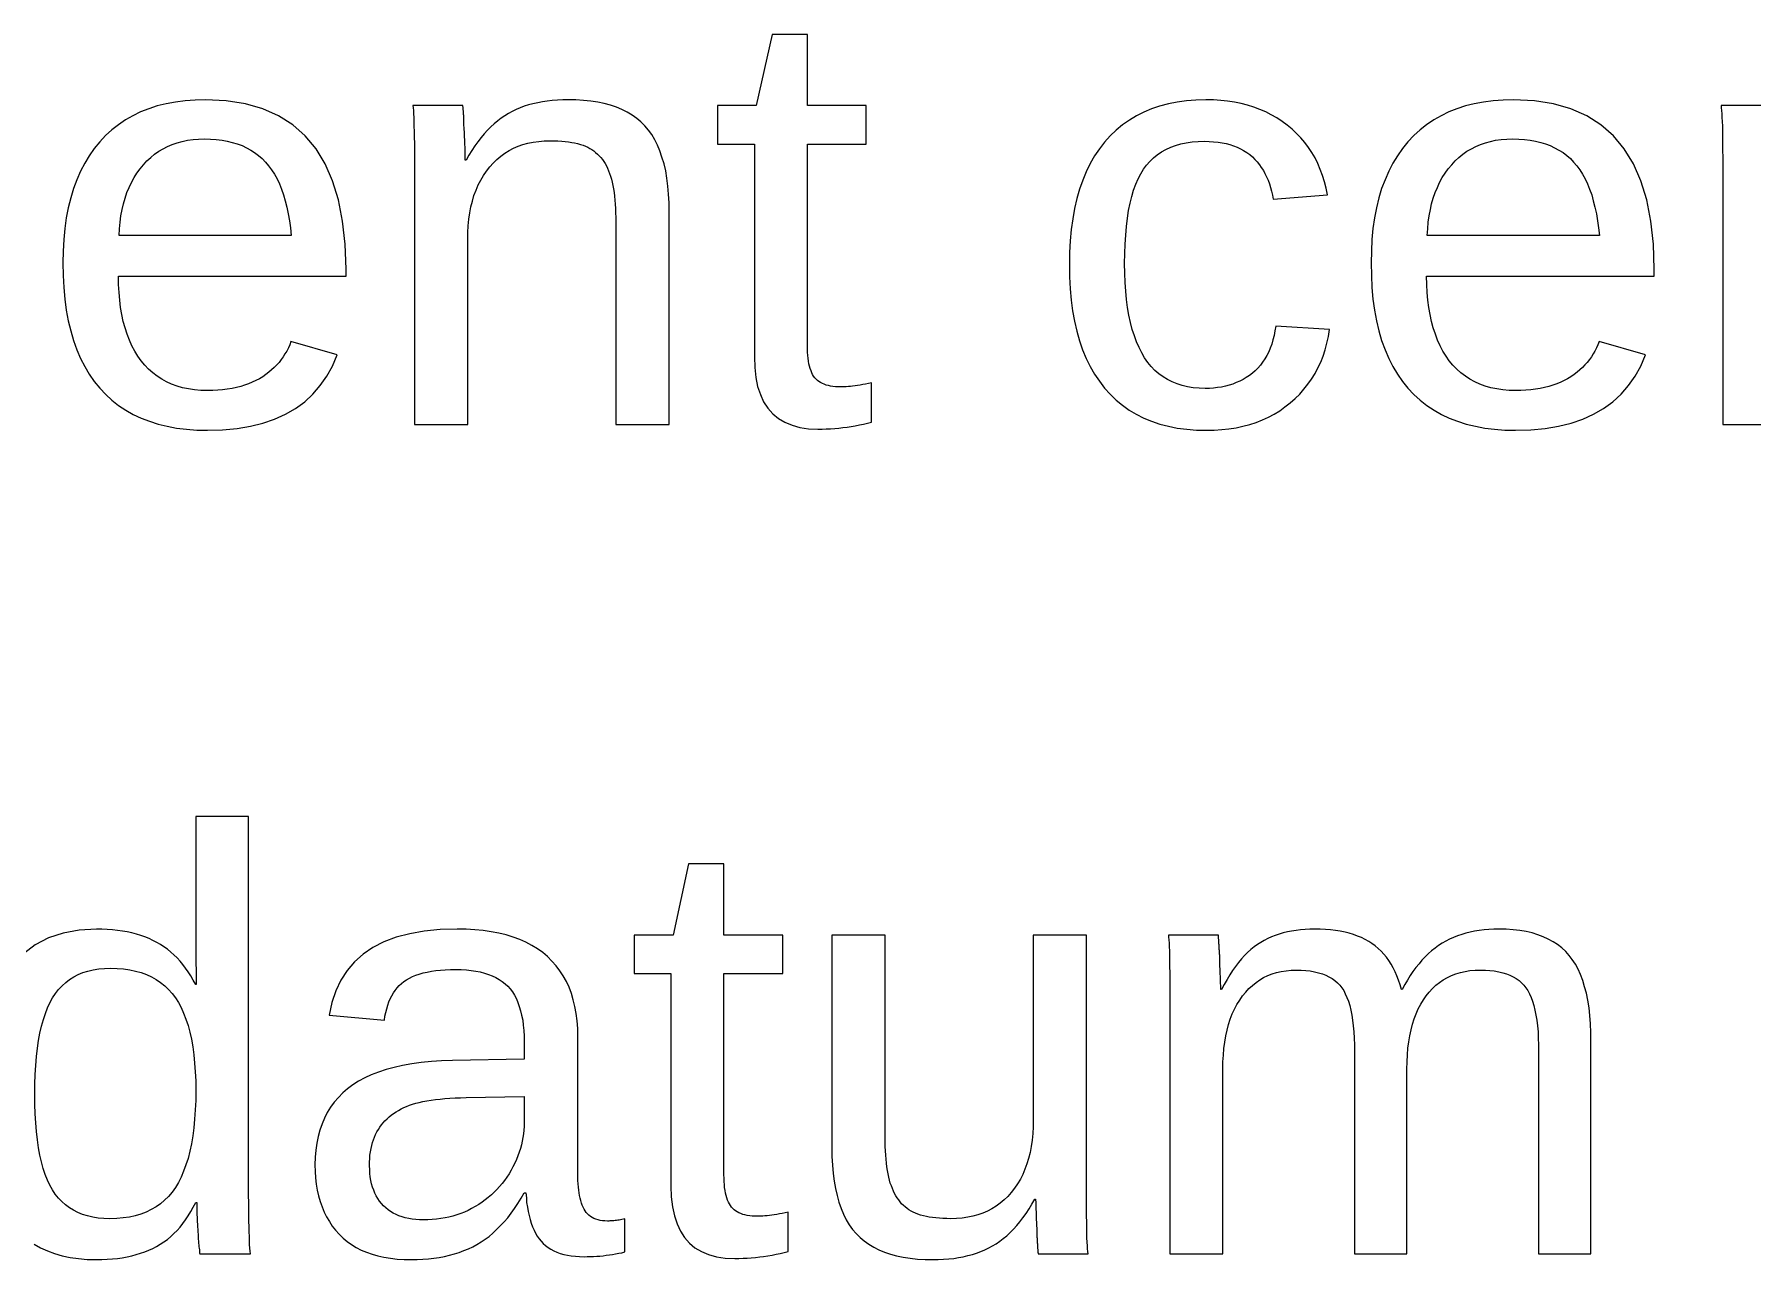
# Model space of a CAD drawing. Extents: x -27 to 133, y -77 to 15.
# Drawn here: x 99.43 to 105.96, y -14.24 to -9.59 of the extents above; entities that cross this region are included whole.
import ezdxf

# ---------------------------------------------------------------- set-up
doc = ezdxf.new("R2010")
doc.units = 0
doc.layers.get('0').update_dxf_attribs({"linetype": 'CONTINUOUS'})

msp = doc.modelspace()

# ---------------------------------------------------------------- linework, layer by layer
for points in [[(102.425, -11.0867), (102.441, -11.0862), (102.457, -11.0854), (102.473, -11.0843), (102.489, -11.0829), (102.504, -11.0811), (102.52, -11.079), (102.536, -11.0767), (102.551, -11.074), (102.567, -11.0709), (102.582, -11.0676), (102.598, -11.0639), (102.613, -11.06), (102.613, -10.9112), (102.601, -10.9135), (102.59, -10.9156), (102.58, -10.9176), (102.57, -10.9193), (102.56, -10.9209), (102.55, -10.9223), (102.541, -10.9235), (102.533, -10.9245), (102.525, -10.9253), (102.517, -10.926), (102.51, -10.9265), (102.503, -10.9267), (102.497, -10.9268), (102.486, -10.9266), (102.476, -10.926), (102.466, -10.925), (102.457, -10.9235), (102.449, -10.9216), (102.44, -10.9193), (102.433, -10.9166), (102.426, -10.9135), (102.419, -10.9099), (102.413, -10.906), (102.407, -10.9016), (102.402, -10.8968), (102.398, -10.8916), (102.393, -10.8859), (102.389, -10.8795), (102.386, -10.8725), (102.383, -10.865), (102.38, -10.8568), (102.377, -10.848), (102.375, -10.8385), (102.373, -10.8285), (102.372, -10.8178), (102.371, -10.8066), (102.37, -10.7947), (102.369, -10.7822), (102.369, -10.7691), (102.369, -10.0048), (102.593, -10.0048), (102.593, -9.85827), (102.369, -9.85827), (102.369, -9.58749), (102.235, -9.58749), (102.175, -9.85827), (102.028, -9.85827), (102.028, -10.0048), (102.168, -10.0048), (102.168, -10.8127), (102.169, -10.8533), (102.173, -10.8906), (102.18, -10.9246), (102.191, -10.9554), (102.203, -10.983), (102.219, -11.0073), (102.238, -11.0284), (102.259, -11.0463), (102.283, -11.0609), (102.311, -11.0722), (102.341, -11.0803), (102.374, -11.0852), (102.409, -11.0868)], [(100.148, -11.0896), (100.203, -11.0845), (100.254, -11.076), (100.301, -11.0642), (100.346, -11.0489), (100.387, -11.0303), (100.425, -11.0083), (100.46, -10.9828), (100.491, -10.954), (100.519, -10.9218), (100.544, -10.8862), (100.566, -10.8472), (100.584, -10.8049), (100.407, -10.7545), (100.403, -10.7667), (100.398, -10.7786), (100.392, -10.7902), (100.385, -10.8014), (100.378, -10.8123), (100.371, -10.8229), (100.363, -10.8332), (100.354, -10.8431), (100.344, -10.8527), (100.334, -10.8619), (100.324, -10.8708), (100.312, -10.8794), (100.301, -10.8877), (100.288, -10.8955), (100.275, -10.9026), (100.261, -10.9091), (100.247, -10.9151), (100.232, -10.9203), (100.217, -10.925), (100.201, -10.9291), (100.184, -10.9325), (100.166, -10.9353), (100.148, -10.9375), (100.13, -10.939), (100.111, -10.9399), (100.091, -10.9403), (100.066, -10.9396), (100.042, -10.9376), (100.019, -10.9342), (99.9964, -10.9296), (99.9751, -10.9235), (99.9548, -10.9162), (99.9355, -10.9075), (99.917, -10.8975), (99.8996, -10.8861), (99.883, -10.8734), (99.8674, -10.8593), (99.8527, -10.844), (99.839, -10.8273), (99.8263, -10.8093), (99.8145, -10.7902), (99.8038, -10.77), (99.7942, -10.7487), (99.7855, -10.7262), (99.7778, -10.7027), (99.7712, -10.678), (99.7656, -10.6521), (99.761, -10.6252), (99.7575, -10.5971), (99.7549, -10.5679), (99.7534, -10.5376), (99.7529, -10.5061), (100.617, -10.5061), (100.617, -10.4793), (100.614, -10.3841), (100.604, -10.2965), (100.588, -10.2166), (100.566, -10.1443), (100.538, -10.0795), (100.503, -10.0224), (100.462, -9.97295), (100.415, -9.93107), (100.361, -9.89681), (100.301, -9.87016), (100.235, -9.85113), (100.162, -9.83971), (100.083, -9.8359), (100.044, -9.83685), (100.006, -9.83969), (99.969, -9.84442), (99.9339, -9.85105), (99.9002, -9.85957), (99.8679, -9.86998), (99.8371, -9.88229), (99.8076, -9.89649), (99.7796, -9.91259), (99.753, -9.93057), (99.7279, -9.95046), (99.7041, -9.97223), (99.6818, -9.9959), (99.661, -10.0213), (99.6419, -10.0484), (99.6245, -10.0772), (99.6087, -10.1076), (99.5946, -10.1397), (99.5821, -10.1734), (99.5713, -10.2088), (99.5622, -10.2458), (99.5547, -10.2845), (99.5489, -10.3248), (99.5447, -10.3668), (99.5422, -10.4105), (99.5414, -10.4558), (99.5422, -10.5034), (99.5447, -10.5492), (99.5489, -10.5931), (99.5547, -10.6352), (99.5622, -10.6755), (99.5713, -10.7139), (99.5821, -10.7505), (99.5946, -10.7852), (99.6087, -10.8181), (99.6245, -10.8492), (99.6419, -10.8784), (99.661, -10.9058), (99.6818, -10.9313), (99.7042, -10.955), (99.7281, -10.9767), (99.7535, -10.9966), (99.7804, -11.0146), (99.8088, -11.0307), (99.8387, -11.0449), (99.8702, -11.0572), (99.9032, -11.0676), (99.9377, -11.0762), (99.9737, -11.0828), (100.011, -11.0875), (100.05, -11.0904), (100.091, -11.0913)], [(101.079, -10.3674), (101.079, -10.3406), (101.081, -10.3148), (101.083, -10.2899), (101.087, -10.2659), (101.091, -10.2428), (101.097, -10.2206), (101.103, -10.1994), (101.111, -10.179), (101.119, -10.1596), (101.129, -10.1411), (101.139, -10.1235), (101.15, -10.1068), (101.163, -10.091), (101.176, -10.0763), (101.19, -10.0627), (101.205, -10.0504), (101.22, -10.0392), (101.236, -10.0291), (101.253, -10.0203), (101.271, -10.0126), (101.289, -10.0062), (101.308, -10.0009), (101.328, -9.99673), (101.349, -9.99379), (101.37, -9.99202), (101.392, -9.99143), (101.407, -9.9916), (101.422, -9.99212), (101.436, -9.99298), (101.449, -9.99418), (101.462, -9.99573), (101.474, -9.99763), (101.485, -9.99986), (101.496, -10.0024), (101.507, -10.0054), (101.517, -10.0086), (101.526, -10.0123), (101.535, -10.0162), (101.543, -10.0205), (101.551, -10.0252), (101.558, -10.0303), (101.565, -10.0359), (101.572, -10.0419), (101.579, -10.0484), (101.585, -10.0552), (101.591, -10.0626), (101.596, -10.0703), (101.601, -10.0785), (101.606, -10.0871), (101.61, -10.0962), (101.614, -10.1057), (101.618, -10.1156), (101.622, -10.1261), (101.625, -10.1372), (101.628, -10.149), (101.63, -10.1613), (101.633, -10.1744), (101.635, -10.188), (101.637, -10.2023), (101.638, -10.2172), (101.639, -10.2328), (101.64, -10.249), (101.641, -10.2658), (101.642, -10.2833), (101.642, -10.3014), (101.642, -11.0689), (101.844, -11.0689), (101.844, -10.2622), (101.844, -10.2278), (101.842, -10.195), (101.839, -10.1637), (101.835, -10.134), (101.831, -10.1057), (101.825, -10.079), (101.817, -10.0538), (101.809, -10.0302), (101.8, -10.0081), (101.79, -9.9875), (101.778, -9.96844), (101.766, -9.95091), (101.752, -9.93492), (101.737, -9.92027), (101.721, -9.90679), (101.704, -9.89449), (101.685, -9.88336), (101.665, -9.8734), (101.644, -9.86461), (101.621, -9.85699), (101.598, -9.85055), (101.573, -9.84527), (101.547, -9.84117), (101.519, -9.83824), (101.49, -9.83649), (101.46, -9.8359), (101.44, -9.83621), (101.42, -9.83713), (101.4, -9.83867), (101.381, -9.84082), (101.363, -9.8436), (101.345, -9.84698), (101.327, -9.85098), (101.31, -9.8556), (101.294, -9.86083), (101.278, -9.86668), (101.263, -9.87315), (101.248, -9.88023), (101.234, -9.88792), (101.22, -9.89636), (101.206, -9.90567), (101.193, -9.91584), (101.18, -9.92688), (101.167, -9.93879), (101.154, -9.95156), (101.142, -9.9652), (101.13, -9.97971), (101.118, -9.99509), (101.106, -10.0113), (101.095, -10.0284), (101.084, -10.0464), (101.073, -10.0653), (101.07, -10.0653), (101.07, -10.052), (101.069, -10.0394), (101.069, -10.0275), (101.069, -10.0162), (101.068, -10.0056), (101.068, -9.99571), (101.068, -9.98646), (101.067, -9.97788), (101.067, -9.96997), (101.067, -9.96272), (101.067, -9.95614), (101.066, -9.95024), (101.066, -9.945), (101.066, -9.94013), (101.065, -9.93536), (101.065, -9.93066), (101.065, -9.92606), (101.065, -9.92154), (101.065, -9.91711), (101.064, -9.91276), (101.064, -9.9085), (101.064, -9.90432), (101.064, -9.90023), (101.064, -9.89623), (101.063, -9.89232), (101.063, -9.88848), (101.063, -9.88481), (101.063, -9.88136), (101.063, -9.87814), (101.062, -9.87514), (101.062, -9.87236), (101.062, -9.86981), (101.062, -9.86749), (101.062, -9.86539), (101.062, -9.86352), (101.061, -9.86187), (101.061, -9.86044), (101.061, -9.85925), (101.061, -9.85827), (100.871, -9.85827), (100.872, -9.86648), (100.873, -9.87663), (100.873, -9.88872), (100.874, -9.90276), (100.875, -9.91875), (100.875, -9.93669), (100.876, -9.95657), (100.876, -9.9784), (100.877, -10.0022), (100.877, -10.0279), (100.877, -10.0556), (100.877, -10.0852), (100.877, -10.1167), (100.877, -11.0689), (101.079, -11.0689)], [(103.914, -11.0907), (103.943, -11.0888), (103.97, -11.0858), (103.997, -11.0815), (104.023, -11.0759), (104.049, -11.0691), (104.073, -11.0611), (104.097, -11.0519), (104.12, -11.0414), (104.142, -11.0297), (104.163, -11.0168), (104.183, -11.0026), (104.203, -10.9873), (104.222, -10.9708), (104.239, -10.9536), (104.255, -10.9355), (104.27, -10.9165), (104.284, -10.8968), (104.297, -10.8762), (104.308, -10.8547), (104.319, -10.8325), (104.328, -10.8094), (104.336, -10.7854), (104.342, -10.7607), (104.348, -10.7351), (104.352, -10.7086), (104.148, -10.6952), (104.145, -10.7134), (104.142, -10.7309), (104.137, -10.7477), (104.133, -10.7636), (104.127, -10.7789), (104.121, -10.7934), (104.114, -10.8072), (104.107, -10.8202), (104.098, -10.8325), (104.09, -10.844), (104.08, -10.8549), (104.07, -10.8649), (104.059, -10.8742), (104.048, -10.8829), (104.036, -10.8908), (104.024, -10.898), (104.011, -10.9045), (103.998, -10.9104), (103.985, -10.9156), (103.971, -10.92), (103.957, -10.9238), (103.942, -10.9269), (103.927, -10.9293), (103.912, -10.931), (103.896, -10.9321), (103.88, -10.9324), (103.857, -10.9317), (103.834, -10.9297), (103.813, -10.9262), (103.793, -10.9214), (103.773, -10.9152), (103.755, -10.9076), (103.737, -10.8987), (103.72, -10.8884), (103.704, -10.8767), (103.689, -10.8636), (103.675, -10.8491), (103.662, -10.8333), (103.65, -10.8161), (103.639, -10.7974), (103.629, -10.7773), (103.619, -10.7557), (103.611, -10.7326), (103.603, -10.708), (103.596, -10.6819), (103.59, -10.6544), (103.585, -10.6254), (103.581, -10.5949), (103.578, -10.5629), (103.576, -10.5294), (103.575, -10.4944), (103.574, -10.458), (103.575, -10.4201), (103.576, -10.384), (103.578, -10.3496), (103.581, -10.3169), (103.585, -10.2859), (103.589, -10.2566), (103.595, -10.2291), (103.601, -10.2032), (103.608, -10.1791), (103.617, -10.1568), (103.625, -10.1361), (103.635, -10.1172), (103.646, -10.1), (103.657, -10.0842), (103.67, -10.0698), (103.684, -10.0566), (103.698, -10.0446), (103.714, -10.0339), (103.731, -10.0245), (103.749, -10.0163), (103.767, -10.0094), (103.787, -10.0037), (103.808, -9.99932), (103.83, -9.99617), (103.853, -9.99429), (103.877, -9.99366), (103.895, -9.99401), (103.912, -9.99506), (103.929, -9.99681), (103.945, -9.99927), (103.96, -10.0024), (103.974, -10.0063), (103.988, -10.0108), (104.002, -10.0161), (104.014, -10.0221), (104.026, -10.0287), (104.038, -10.0361), (104.049, -10.0442), (104.059, -10.053), (104.068, -10.0623), (104.077, -10.0722), (104.086, -10.0825), (104.093, -10.0934), (104.101, -10.1047), (104.107, -10.1165), (104.113, -10.1288), (104.119, -10.1416), (104.124, -10.1549), (104.128, -10.1687), (104.132, -10.183), (104.135, -10.1977), (104.138, -10.213), (104.345, -10.1973), (104.34, -10.1717), (104.333, -10.147), (104.326, -10.1232), (104.317, -10.1002), (104.308, -10.0781), (104.297, -10.0568), (104.285, -10.0364), (104.272, -10.0169), (104.258, -9.99822), (104.243, -9.98041), (104.227, -9.96345), (104.21, -9.94736), (104.191, -9.93213), (104.172, -9.91789), (104.152, -9.9048), (104.131, -9.89284), (104.11, -9.88202), (104.088, -9.87234), (104.065, -9.8638), (104.041, -9.8564), (104.017, -9.85013), (103.991, -9.84501), (103.965, -9.84102), (103.939, -9.83818), (103.911, -9.83647), (103.883, -9.8359), (103.845, -9.83685), (103.809, -9.8397), (103.774, -9.84445), (103.74, -9.8511), (103.707, -9.85965), (103.676, -9.8701), (103.647, -9.88245), (103.619, -9.8967), (103.592, -9.91286), (103.566, -9.93091), (103.542, -9.95086), (103.519, -9.97271), (103.498, -9.99646), (103.478, -10.022), (103.46, -10.0493), (103.443, -10.0783), (103.428, -10.109), (103.415, -10.1414), (103.403, -10.1755), (103.392, -10.2114), (103.384, -10.2489), (103.377, -10.2882), (103.371, -10.3292), (103.367, -10.3719), (103.365, -10.4163), (103.364, -10.4625), (103.365, -10.509), (103.367, -10.5537), (103.371, -10.5967), (103.376, -10.6379), (103.384, -10.6774), (103.392, -10.7152), (103.403, -10.7512), (103.414, -10.7855), (103.428, -10.818), (103.443, -10.8488), (103.46, -10.8779), (103.478, -10.9052), (103.498, -10.9307), (103.519, -10.9545), (103.542, -10.9763), (103.566, -10.9963), (103.591, -11.0143), (103.618, -11.0305), (103.647, -11.0447), (103.676, -11.0571), (103.708, -11.0676), (103.74, -11.0761), (103.774, -11.0828), (103.81, -11.0875), (103.847, -11.0904), (103.885, -11.0913)], [(105.117, -11.0896), (105.171, -11.0845), (105.222, -11.076), (105.27, -11.0642), (105.314, -11.0489), (105.355, -11.0303), (105.393, -11.0083), (105.428, -10.9828), (105.46, -10.954), (105.488, -10.9218), (105.513, -10.8862), (105.534, -10.8472), (105.552, -10.8049), (105.376, -10.7545), (105.371, -10.7667), (105.366, -10.7786), (105.36, -10.7902), (105.354, -10.8014), (105.347, -10.8123), (105.339, -10.8229), (105.331, -10.8332), (105.322, -10.8431), (105.313, -10.8527), (105.303, -10.8619), (105.292, -10.8708), (105.281, -10.8794), (105.269, -10.8877), (105.256, -10.8955), (105.243, -10.9026), (105.23, -10.9091), (105.215, -10.9151), (105.2, -10.9203), (105.185, -10.925), (105.169, -10.9291), (105.152, -10.9325), (105.135, -10.9353), (105.117, -10.9375), (105.098, -10.939), (105.079, -10.9399), (105.059, -10.9403), (105.034, -10.9396), (105.01, -10.9376), (104.987, -10.9342), (104.965, -10.9296), (104.943, -10.9235), (104.923, -10.9162), (104.904, -10.9075), (104.885, -10.8975), (104.868, -10.8861), (104.851, -10.8734), (104.836, -10.8593), (104.821, -10.844), (104.807, -10.8273), (104.795, -10.8093), (104.783, -10.7902), (104.772, -10.77), (104.762, -10.7487), (104.754, -10.7262), (104.746, -10.7027), (104.739, -10.678), (104.734, -10.6521), (104.729, -10.6252), (104.726, -10.5971), (104.723, -10.5679), (104.722, -10.5376), (104.721, -10.5061), (105.585, -10.5061), (105.585, -10.4793), (105.582, -10.3841), (105.572, -10.2965), (105.557, -10.2166), (105.534, -10.1443), (105.506, -10.0795), (105.471, -10.0224), (105.43, -9.97295), (105.383, -9.93107), (105.329, -9.89681), (105.269, -9.87016), (105.203, -9.85113), (105.13, -9.83971), (105.051, -9.8359), (105.012, -9.83685), (104.974, -9.83969), (104.937, -9.84442), (104.902, -9.85105), (104.868, -9.85957), (104.836, -9.86998), (104.805, -9.88229), (104.776, -9.89649), (104.748, -9.91259), (104.721, -9.93057), (104.696, -9.95046), (104.672, -9.97223), (104.65, -9.9959), (104.629, -10.0213), (104.61, -10.0484), (104.593, -10.0772), (104.577, -10.1076), (104.563, -10.1397), (104.55, -10.1734), (104.54, -10.2088), (104.53, -10.2458), (104.523, -10.2845), (104.517, -10.3248), (104.513, -10.3668), (104.511, -10.4105), (104.51, -10.4558), (104.511, -10.5034), (104.513, -10.5492), (104.517, -10.5931), (104.523, -10.6352), (104.53, -10.6755), (104.54, -10.7139), (104.55, -10.7505), (104.563, -10.7852), (104.577, -10.8181), (104.593, -10.8492), (104.61, -10.8784), (104.629, -10.9058), (104.65, -10.9313), (104.672, -10.955), (104.696, -10.9767), (104.722, -10.9966), (104.749, -11.0146), (104.777, -11.0307), (104.807, -11.0449), (104.838, -11.0572), (104.871, -11.0676), (104.906, -11.0762), (104.942, -11.0828), (104.979, -11.0875), (105.018, -11.0904), (105.059, -11.0913)], [(99.7566, -10.3258), (99.759, -10.3008), (99.7624, -10.2766), (99.7667, -10.2533), (99.7719, -10.2309), (99.7781, -10.2093), (99.7852, -10.1886), (99.7932, -10.1688), (99.8022, -10.1498), (99.8121, -10.1317), (99.8229, -10.1145), (99.8347, -10.0981), (99.8474, -10.0826), (99.8609, -10.0681), (99.8752, -10.0548), (99.8902, -10.0426), (99.9059, -10.0316), (99.9223, -10.0218), (99.9394, -10.0131), (99.9573, -10.0056), (99.9759, -9.9992), (99.9952, -9.99398), (100.015, -9.98993), (100.036, -9.98703), (100.057, -9.98529), (100.08, -9.98471), (100.102, -9.98523), (100.124, -9.98679), (100.146, -9.98939), (100.166, -9.99303), (100.185, -9.99771), (100.204, -10.0034), (100.222, -10.0102), (100.239, -10.018), (100.255, -10.0268), (100.27, -10.0367), (100.285, -10.0476), (100.298, -10.0595), (100.311, -10.0725), (100.323, -10.0867), (100.334, -10.102), (100.345, -10.1186), (100.355, -10.1364), (100.364, -10.1554), (100.372, -10.1757), (100.379, -10.1971), (100.386, -10.2198), (100.392, -10.2438), (100.397, -10.2689), (100.402, -10.2953), (100.406, -10.3229), (100.409, -10.3517), (99.7551, -10.3517)], [(104.725, -10.3258), (104.727, -10.3008), (104.731, -10.2766), (104.735, -10.2533), (104.74, -10.2309), (104.746, -10.2093), (104.753, -10.1886), (104.762, -10.1688), (104.77, -10.1498), (104.78, -10.1317), (104.791, -10.1145), (104.803, -10.0981), (104.816, -10.0826), (104.829, -10.0681), (104.843, -10.0548), (104.858, -10.0426), (104.874, -10.0316), (104.891, -10.0218), (104.908, -10.0131), (104.926, -10.0056), (104.944, -9.9992), (104.963, -9.99398), (104.983, -9.98993), (105.004, -9.98703), (105.026, -9.98529), (105.048, -9.98471), (105.071, -9.98523), (105.093, -9.98679), (105.114, -9.98939), (105.134, -9.99303), (105.154, -9.99771), (105.172, -10.0034), (105.19, -10.0102), (105.207, -10.018), (105.223, -10.0268), (105.239, -10.0367), (105.253, -10.0476), (105.267, -10.0595), (105.279, -10.0725), (105.291, -10.0867), (105.303, -10.102), (105.313, -10.1186), (105.323, -10.1364), (105.332, -10.1554), (105.34, -10.1757), (105.348, -10.1971), (105.354, -10.2198), (105.36, -10.2438), (105.366, -10.2689), (105.37, -10.2953), (105.374, -10.3229), (105.377, -10.3517), (104.723, -10.3517)], [(102.109, -14.2367), (102.125, -14.2362), (102.14, -14.2354), (102.156, -14.2343), (102.172, -14.2329), (102.188, -14.2311), (102.203, -14.229), (102.219, -14.2267), (102.235, -14.224), (102.25, -14.2209), (102.266, -14.2176), (102.281, -14.2139), (102.296, -14.21), (102.296, -14.0612), (102.285, -14.0635), (102.274, -14.0656), (102.263, -14.0676), (102.253, -14.0693), (102.243, -14.0709), (102.234, -14.0723), (102.225, -14.0735), (102.216, -14.0745), (102.208, -14.0753), (102.2, -14.076), (102.193, -14.0765), (102.186, -14.0767), (102.18, -14.0768), (102.169, -14.0766), (102.159, -14.076), (102.15, -14.075), (102.14, -14.0735), (102.132, -14.0716), (102.124, -14.0693), (102.116, -14.0666), (102.109, -14.0635), (102.102, -14.0599), (102.096, -14.056), (102.091, -14.0516), (102.086, -14.0468), (102.081, -14.0416), (102.077, -14.0359), (102.073, -14.0295), (102.069, -14.0225), (102.066, -14.015), (102.063, -14.0068), (102.061, -13.998), (102.058, -13.9885), (102.057, -13.9785), (102.055, -13.9678), (102.054, -13.9566), (102.053, -13.9447), (102.053, -13.9322), (102.052, -13.9191), (102.052, -13.1548), (102.276, -13.1548), (102.276, -13.0083), (102.052, -13.0083), (102.052, -12.7375), (101.918, -12.7375), (101.859, -13.0083), (101.711, -13.0083), (101.711, -13.1548), (101.851, -13.1548), (101.851, -13.9627), (101.852, -14.0033), (101.857, -14.0406), (101.864, -14.0746), (101.874, -14.1054), (101.887, -14.133), (101.902, -14.1573), (101.921, -14.1784), (101.942, -14.1963), (101.967, -14.2109), (101.994, -14.2222), (102.024, -14.2303), (102.057, -14.2352), (102.093, -14.2368)], [(100.887, -14.241), (100.909, -14.2399), (100.93, -14.2382), (100.951, -14.2358), (100.971, -14.2328), (100.991, -14.229), (101.01, -14.2246), (101.029, -14.2195), (101.047, -14.2137), (101.064, -14.2072), (101.082, -14.2), (101.098, -14.1922), (101.114, -14.1837), (101.13, -14.1743), (101.145, -14.164), (101.16, -14.1528), (101.175, -14.1405), (101.189, -14.1274), (101.203, -14.1132), (101.217, -14.0981), (101.231, -14.082), (101.244, -14.065), (101.257, -14.047), (101.269, -14.0281), (101.282, -14.0082), (101.294, -13.9873), (101.3, -13.9873), (101.302, -14.0062), (101.303, -14.0243), (101.306, -14.0416), (101.309, -14.0581), (101.312, -14.0739), (101.316, -14.0888), (101.32, -14.103), (101.325, -14.1163), (101.331, -14.1289), (101.337, -14.1407), (101.343, -14.1517), (101.35, -14.1619), (101.358, -14.1714), (101.366, -14.1801), (101.375, -14.1881), (101.385, -14.1954), (101.395, -14.202), (101.406, -14.2079), (101.418, -14.2131), (101.43, -14.2176), (101.444, -14.2214), (101.458, -14.2246), (101.472, -14.227), (101.488, -14.2287), (101.504, -14.2298), (101.521, -14.2301), (101.533, -14.23), (101.545, -14.2297), (101.557, -14.2292), (101.569, -14.2284), (101.581, -14.2275), (101.593, -14.2263), (101.605, -14.2249), (101.617, -14.2233), (101.629, -14.2215), (101.641, -14.2195), (101.653, -14.2173), (101.665, -14.2149), (101.676, -14.2122), (101.676, -14.0869), (101.671, -14.0881), (101.665, -14.0891), (101.66, -14.0901), (101.654, -14.091), (101.649, -14.0918), (101.644, -14.0925), (101.639, -14.0931), (101.634, -14.0936), (101.629, -14.094), (101.624, -14.0943), (101.619, -14.0945), (101.615, -14.0947), (101.61, -14.0947), (101.6, -14.0945), (101.591, -14.0937), (101.582, -14.0923), (101.574, -14.0904), (101.566, -14.088), (101.558, -14.0851), (101.552, -14.0816), (101.545, -14.0776), (101.539, -14.073), (101.534, -14.0679), (101.529, -14.0623), (101.525, -14.0561), (101.521, -14.0494), (101.517, -14.0422), (101.514, -14.0344), (101.511, -14.0262), (101.509, -14.0173), (101.506, -14.008), (101.504, -13.9982), (101.502, -13.9878), (101.501, -13.9769), (101.5, -13.9655), (101.499, -13.9535), (101.498, -13.9411), (101.497, -13.9281), (101.497, -13.9146), (101.497, -13.3932), (101.497, -13.3633), (101.495, -13.3344), (101.491, -13.3067), (101.486, -13.2801), (101.48, -13.2547), (101.473, -13.2303), (101.464, -13.207), (101.454, -13.1848), (101.442, -13.1637), (101.429, -13.1438), (101.415, -13.1249), (101.399, -13.1072), (101.382, -13.0905), (101.364, -13.075), (101.344, -13.0608), (101.323, -13.0478), (101.3, -13.036), (101.277, -13.0255), (101.252, -13.0162), (101.225, -13.0082), (101.197, -13.0014), (101.168, -12.9958), (101.138, -12.9915), (101.106, -12.9884), (101.073, -12.9865), (101.039, -12.9859), (100.974, -12.9878), (100.914, -12.9936), (100.859, -13.0033), (100.808, -13.0168), (100.761, -13.0342), (100.719, -13.0555), (100.682, -13.0806), (100.649, -13.1096), (100.621, -13.1425), (100.597, -13.1792), (100.578, -13.2198), (100.563, -13.2643), (100.553, -13.3126), (100.763, -13.3316), (100.765, -13.3165), (100.768, -13.302), (100.772, -13.2881), (100.776, -13.2749), (100.78, -13.2623), (100.785, -13.2504), (100.791, -13.2391), (100.797, -13.2285), (100.804, -13.2185), (100.811, -13.2092), (100.819, -13.2005), (100.828, -13.1925), (100.837, -13.1851), (100.847, -13.1783), (100.858, -13.172), (100.869, -13.1663), (100.882, -13.1612), (100.895, -13.1566), (100.91, -13.1525), (100.925, -13.149), (100.941, -13.146), (100.958, -13.1435), (100.976, -13.1416), (100.994, -13.1403), (101.014, -13.1395), (101.034, -13.1392), (101.054, -13.1396), (101.074, -13.1407), (101.092, -13.1426), (101.11, -13.1452), (101.127, -13.1486), (101.143, -13.1528), (101.158, -13.1577), (101.172, -13.1633), (101.186, -13.1698), (101.198, -13.1769), (101.21, -13.1849), (101.221, -13.1935), (101.231, -13.203), (101.24, -13.2133), (101.249, -13.2246), (101.257, -13.2369), (101.264, -13.2502), (101.27, -13.2644), (101.275, -13.2797), (101.28, -13.296), (101.284, -13.3132), (101.288, -13.3315), (101.29, -13.3507), (101.292, -13.371), (101.293, -13.3922), (101.294, -13.4144), (101.294, -13.4805), (101.022, -13.4849), (100.98, -13.4865), (100.941, -13.4892), (100.903, -13.493), (100.867, -13.498), (100.832, -13.504), (100.8, -13.5111), (100.769, -13.5194), (100.74, -13.5288), (100.713, -13.5393), (100.688, -13.5509), (100.664, -13.5636), (100.643, -13.5774), (100.623, -13.5923), (100.605, -13.6083), (100.588, -13.6254), (100.572, -13.6435), (100.558, -13.6626), (100.546, -13.6827), (100.535, -13.7039), (100.526, -13.7261), (100.518, -13.7493), (100.511, -13.7736), (100.506, -13.7989), (100.502, -13.8252), (100.5, -13.8526), (100.499, -13.881), (100.5, -13.9064), (100.501, -13.931), (100.504, -13.9547), (100.508, -13.9775), (100.513, -13.9995), (100.519, -14.0207), (100.526, -14.041), (100.534, -14.0605), (100.543, -14.0791), (100.554, -14.0968), (100.565, -14.1138), (100.577, -14.1298), (100.591, -14.1451), (100.606, -14.1593), (100.621, -14.1724), (100.638, -14.1844), (100.656, -14.1952), (100.675, -14.2049), (100.695, -14.2134), (100.716, -14.2208), (100.738, -14.2271), (100.761, -14.2322), (100.786, -14.2362), (100.811, -14.239), (100.838, -14.2407), (100.865, -14.2413)], [(103.947, -13.5174), (103.947, -13.4903), (103.949, -13.4642), (103.951, -13.439), (103.954, -13.4148), (103.958, -13.3916), (103.963, -13.3693), (103.969, -13.3479), (103.975, -13.3276), (103.983, -13.3081), (103.991, -13.2896), (104, -13.2721), (104.011, -13.2555), (104.022, -13.2399), (104.034, -13.2253), (104.046, -13.2119), (104.059, -13.1997), (104.073, -13.1886), (104.087, -13.1787), (104.102, -13.17), (104.118, -13.1624), (104.134, -13.156), (104.151, -13.1508), (104.169, -13.1467), (104.187, -13.1438), (104.206, -13.142), (104.225, -13.1414), (104.244, -13.1418), (104.262, -13.143), (104.279, -13.145), (104.295, -13.1478), (104.31, -13.1514), (104.325, -13.1557), (104.338, -13.1609), (104.35, -13.1669), (104.362, -13.1736), (104.372, -13.1812), (104.382, -13.1895), (104.391, -13.1986), (104.399, -13.2086), (104.406, -13.2195), (104.412, -13.2318), (104.418, -13.2453), (104.424, -13.2602), (104.429, -13.2763), (104.433, -13.2936), (104.437, -13.3123), (104.44, -13.3323), (104.442, -13.3535), (104.444, -13.3761), (104.446, -13.3999), (104.447, -13.425), (104.447, -13.4514), (104.447, -14.2189), (104.646, -14.2189), (104.646, -13.5174), (104.647, -13.4902), (104.648, -13.4639), (104.65, -13.4386), (104.653, -13.4143), (104.657, -13.391), (104.662, -13.3686), (104.667, -13.3472), (104.674, -13.3268), (104.681, -13.3074), (104.689, -13.2889), (104.699, -13.2714), (104.709, -13.2549), (104.719, -13.2393), (104.731, -13.2249), (104.743, -13.2115), (104.756, -13.1994), (104.77, -13.1884), (104.784, -13.1785), (104.8, -13.1698), (104.815, -13.1623), (104.832, -13.1559), (104.849, -13.1507), (104.867, -13.1466), (104.885, -13.1437), (104.905, -13.142), (104.925, -13.1414), (104.944, -13.1418), (104.961, -13.143), (104.978, -13.145), (104.995, -13.1478), (105.01, -13.1514), (105.024, -13.1557), (105.037, -13.1609), (105.05, -13.1669), (105.061, -13.1736), (105.072, -13.1812), (105.081, -13.1895), (105.09, -13.1986), (105.098, -13.2086), (105.105, -13.2195), (105.112, -13.2318), (105.118, -13.2453), (105.123, -13.2602), (105.128, -13.2763), (105.132, -13.2936), (105.136, -13.3123), (105.139, -13.3323), (105.142, -13.3535), (105.144, -13.3761), (105.145, -13.3999), (105.146, -13.425), (105.146, -13.4514), (105.146, -14.2189), (105.345, -14.2189), (105.345, -13.4122), (105.345, -13.378), (105.343, -13.3453), (105.341, -13.3142), (105.338, -13.2845), (105.333, -13.2563), (105.328, -13.2297), (105.321, -13.2046), (105.314, -13.1809), (105.305, -13.1588), (105.296, -13.1382), (105.286, -13.1191), (105.274, -13.1016), (105.262, -13.0855), (105.249, -13.0707), (105.234, -13.0572), (105.218, -13.0448), (105.201, -13.0336), (105.183, -13.0236), (105.164, -13.0148), (105.143, -13.0071), (105.122, -13.0006), (105.099, -12.9953), (105.075, -12.9912), (105.049, -12.9883), (105.023, -12.9865), (104.995, -12.9859), (104.976, -12.9862), (104.957, -12.9872), (104.939, -12.9888), (104.921, -12.991), (104.903, -12.9938), (104.886, -12.9973), (104.87, -13.0015), (104.854, -13.0062), (104.838, -13.0116), (104.823, -13.0177), (104.808, -13.0244), (104.794, -13.0317), (104.78, -13.0396), (104.766, -13.0483), (104.753, -13.0577), (104.74, -13.068), (104.728, -13.0791), (104.715, -13.091), (104.703, -13.1037), (104.692, -13.1172), (104.68, -13.1316), (104.669, -13.1467), (104.659, -13.1626), (104.648, -13.1794), (104.638, -13.1969), (104.628, -13.2153), (104.625, -13.2153), (104.62, -13.1972), (104.614, -13.18), (104.608, -13.1635), (104.601, -13.1477), (104.594, -13.1328), (104.586, -13.1186), (104.577, -13.1052), (104.568, -13.0925), (104.558, -13.0806), (104.548, -13.0695), (104.537, -13.0591), (104.526, -13.0495), (104.513, -13.0407), (104.501, -13.0326), (104.488, -13.0252), (104.473, -13.0183), (104.459, -13.0122), (104.443, -13.0067), (104.427, -13.0018), (104.411, -12.9976), (104.393, -12.994), (104.375, -12.9911), (104.356, -12.9888), (104.337, -12.9872), (104.317, -12.9862), (104.296, -12.9859), (104.277, -12.9862), (104.26, -12.9871), (104.242, -12.9886), (104.225, -12.9907), (104.208, -12.9933), (104.192, -12.9966), (104.176, -13.0005), (104.161, -13.005), (104.146, -13.01), (104.132, -13.0157), (104.118, -13.022), (104.104, -13.0288), (104.091, -13.0363), (104.078, -13.0445), (104.066, -13.0536), (104.053, -13.0637), (104.041, -13.0747), (104.029, -13.0866), (104.018, -13.0994), (104.006, -13.1132), (103.995, -13.1279), (103.984, -13.1435), (103.973, -13.1601), (103.963, -13.1775), (103.952, -13.1959), (103.942, -13.2153), (103.939, -13.2153), (103.939, -13.202), (103.938, -13.1894), (103.938, -13.1775), (103.938, -13.1662), (103.937, -13.1556), (103.937, -13.1457), (103.937, -13.1365), (103.936, -13.1279), (103.936, -13.12), (103.936, -13.1127), (103.936, -13.1061), (103.935, -13.1002), (103.935, -13.095), (103.935, -13.0901), (103.935, -13.0854), (103.934, -13.0807), (103.934, -13.0761), (103.934, -13.0715), (103.934, -13.0671), (103.933, -13.0628), (103.933, -13.0585), (103.933, -13.0543), (103.933, -13.0502), (103.933, -13.0462), (103.932, -13.0423), (103.932, -13.0385), (103.932, -13.0348), (103.932, -13.0314), (103.932, -13.0281), (103.932, -13.0251), (103.931, -13.0224), (103.931, -13.0198), (103.931, -13.0175), (103.931, -13.0154), (103.931, -13.0135), (103.931, -13.0119), (103.93, -13.0104), (103.93, -13.0092), (103.93, -13.0083), (103.74, -13.0083), (103.741, -13.0165), (103.742, -13.0266), (103.743, -13.0387), (103.743, -13.0528), (103.744, -13.0688), (103.745, -13.0867), (103.745, -13.1066), (103.745, -13.1284), (103.746, -13.1522), (103.746, -13.1779), (103.746, -13.2056), (103.746, -13.2352), (103.746, -13.2667), (103.746, -14.2189), (103.947, -14.2189)], [(102.866, -14.241), (102.886, -14.2401), (102.906, -14.2385), (102.925, -14.2364), (102.943, -14.2336), (102.961, -14.2302), (102.979, -14.2262), (102.996, -14.2216), (103.012, -14.2164), (103.028, -14.2105), (103.043, -14.2041), (103.058, -14.197), (103.072, -14.1893), (103.086, -14.1808), (103.1, -14.1715), (103.113, -14.1614), (103.126, -14.1503), (103.139, -14.1384), (103.152, -14.1256), (103.164, -14.112), (103.176, -14.0975), (103.188, -14.0821), (103.2, -14.0659), (103.211, -14.0488), (103.222, -14.0308), (103.233, -14.0119), (103.236, -14.0119), (103.237, -14.0252), (103.237, -14.0378), (103.237, -14.0497), (103.238, -14.061), (103.238, -14.0716), (103.238, -14.0815), (103.238, -14.0907), (103.239, -14.0993), (103.239, -14.1072), (103.239, -14.1145), (103.24, -14.1211), (103.24, -14.127), (103.24, -14.1322), (103.24, -14.1371), (103.241, -14.1419), (103.241, -14.1465), (103.241, -14.1512), (103.241, -14.1557), (103.242, -14.1601), (103.242, -14.1644), (103.242, -14.1687), (103.242, -14.1729), (103.242, -14.177), (103.243, -14.181), (103.243, -14.1849), (103.243, -14.1887), (103.243, -14.1924), (103.243, -14.1958), (103.243, -14.1991), (103.244, -14.2021), (103.244, -14.2048), (103.244, -14.2074), (103.244, -14.2097), (103.244, -14.2118), (103.244, -14.2137), (103.245, -14.2153), (103.245, -14.2168), (103.245, -14.218), (103.245, -14.2189), (103.435, -14.2189), (103.434, -14.2107), (103.433, -14.2006), (103.433, -14.1885), (103.432, -14.1744), (103.431, -14.1584), (103.431, -14.1405), (103.43, -14.1206), (103.43, -14.0988), (103.429, -14.075), (103.429, -14.0493), (103.429, -14.0216), (103.429, -13.992), (103.429, -13.9605), (103.429, -13.0083), (103.227, -13.0083), (103.227, -13.7098), (103.227, -13.7366), (103.225, -13.7624), (103.223, -13.7873), (103.219, -13.8113), (103.215, -13.8344), (103.209, -13.8566), (103.203, -13.8778), (103.195, -13.8982), (103.187, -13.9176), (103.178, -13.9361), (103.167, -13.9537), (103.156, -13.9704), (103.143, -13.9862), (103.13, -14.0009), (103.116, -14.0145), (103.101, -14.0269), (103.086, -14.038), (103.07, -14.0481), (103.053, -14.0569), (103.035, -14.0646), (103.017, -14.071), (102.998, -14.0763), (102.978, -14.0805), (102.957, -14.0834), (102.936, -14.0852), (102.914, -14.0858), (102.899, -14.0856), (102.884, -14.0851), (102.871, -14.0842), (102.857, -14.083), (102.844, -14.0815), (102.832, -14.0796), (102.821, -14.0773), (102.81, -14.0748), (102.799, -14.0718), (102.789, -14.0686), (102.78, -14.0649), (102.771, -14.061), (102.763, -14.0567), (102.755, -14.052), (102.748, -14.0469), (102.741, -14.0413), (102.734, -14.0353), (102.727, -14.0288), (102.721, -14.022), (102.716, -14.0146), (102.71, -14.0069), (102.705, -13.9987), (102.7, -13.9901), (102.696, -13.981), (102.692, -13.9715), (102.688, -13.9616), (102.684, -13.9511), (102.681, -13.94), (102.678, -13.9282), (102.676, -13.9159), (102.673, -13.9029), (102.671, -13.8892), (102.669, -13.8749), (102.668, -13.86), (102.667, -13.8444), (102.666, -13.8282), (102.665, -13.8114), (102.665, -13.7939), (102.664, -13.7758), (102.664, -13.0083), (102.462, -13.0083), (102.462, -13.815), (102.462, -13.8494), (102.464, -13.8822), (102.467, -13.9135), (102.471, -13.9432), (102.476, -13.9715), (102.482, -13.9982), (102.489, -14.0233), (102.497, -14.047), (102.506, -14.0691), (102.517, -14.0897), (102.528, -14.1088), (102.541, -14.1263), (102.554, -14.1423), (102.569, -14.1569), (102.585, -14.1704), (102.603, -14.1827), (102.621, -14.1938), (102.641, -14.2038), (102.662, -14.2126), (102.685, -14.2202), (102.708, -14.2267), (102.733, -14.2319), (102.759, -14.236), (102.787, -14.239), (102.816, -14.2407), (102.846, -14.2413)], [(99.6977, -14.0851), (99.6759, -14.0832), (99.6551, -14.0799), (99.6354, -14.0754), (99.6166, -14.0696), (99.5988, -14.0624), (99.5821, -14.054), (99.5663, -14.0443), (99.5515, -14.0332), (99.5377, -14.0209), (99.5248, -14.0073), (99.513, -13.9923), (99.5022, -13.9761), (99.4923, -13.9584), (99.4831, -13.939), (99.4748, -13.9178), (99.4672, -13.895), (99.4605, -13.8704), (99.4545, -13.8442), (99.4494, -13.8162), (99.445, -13.7865), (99.4414, -13.7551), (99.4386, -13.722), (99.4367, -13.6872), (99.4355, -13.6507), (99.4351, -13.6125), (99.4355, -13.5744), (99.4367, -13.538), (99.4387, -13.5033), (99.4415, -13.4702), (99.4451, -13.4387), (99.4495, -13.409), (99.4547, -13.3809), (99.4607, -13.3544), (99.4675, -13.3297), (99.4751, -13.3065), (99.4835, -13.2851), (99.4927, -13.2653), (99.5028, -13.2472), (99.5137, -13.2305), (99.5256, -13.2152), (99.5385, -13.2012), (99.5524, -13.1886), (99.5673, -13.1773), (99.5832, -13.1673), (99.6002, -13.1587), (99.6181, -13.1513), (99.637, -13.1454), (99.6569, -13.1407), (99.6778, -13.1374), (99.6997, -13.1354), (99.7226, -13.1347), (99.7481, -13.1354), (99.7724, -13.1374), (99.7957, -13.1407), (99.8179, -13.1453), (99.839, -13.1513), (99.859, -13.1585), (99.878, -13.1672), (99.8958, -13.1771), (99.9126, -13.1883), (99.9283, -13.2009), (99.9429, -13.2148), (99.9564, -13.23), (99.9688, -13.2466), (99.9802, -13.2646), (99.9907, -13.2841), (100, -13.3051), (100.009, -13.3276), (100.017, -13.3517), (100.024, -13.3773), (100.03, -13.4044), (100.035, -13.433), (100.039, -13.4632), (100.042, -13.4949), (100.044, -13.5281), (100.046, -13.5628), (100.046, -13.5991), (100.046, -13.6367), (100.044, -13.6727), (100.042, -13.7072), (100.039, -13.7402), (100.035, -13.7716), (100.03, -13.8015), (100.024, -13.8298), (100.017, -13.8566), (100.009, -13.8818), (100, -13.9055), (99.9907, -13.9276), (99.9802, -13.9481), (99.9688, -13.9672), (99.9564, -13.9847), (99.9428, -14.0009), (99.9281, -14.0156), (99.9124, -14.0289), (99.8955, -14.0409), (99.8775, -14.0514), (99.8584, -14.0605), (99.8382, -14.0682), (99.8168, -14.0745), (99.7944, -14.0795), (99.7708, -14.083), (99.7462, -14.0851), (99.7204, -14.0858)], [(100.896, -14.0899), (100.882, -14.089), (100.868, -14.0874), (100.855, -14.0852), (100.842, -14.0823), (100.83, -14.0788), (100.818, -14.0747), (100.807, -14.0699), (100.796, -14.0645), (100.786, -14.0585), (100.777, -14.0518), (100.768, -14.0445), (100.759, -14.0366), (100.752, -14.028), (100.744, -14.019), (100.738, -14.0094), (100.732, -13.9993), (100.726, -13.9886), (100.722, -13.9774), (100.718, -13.9657), (100.714, -13.9535), (100.711, -13.9407), (100.709, -13.9274), (100.707, -13.9136), (100.707, -13.8993), (100.706, -13.8844), (100.706, -13.8706), (100.707, -13.8573), (100.708, -13.8444), (100.71, -13.8319), (100.712, -13.8198), (100.715, -13.8081), (100.718, -13.7968), (100.721, -13.786), (100.725, -13.7755), (100.729, -13.7655), (100.734, -13.7558), (100.74, -13.7466), (100.745, -13.7378), (100.752, -13.7294), (100.758, -13.7213), (100.765, -13.7135), (100.773, -13.7061), (100.781, -13.6991), (100.789, -13.6924), (100.797, -13.686), (100.807, -13.68), (100.816, -13.6743), (100.826, -13.6689), (100.836, -13.664), (100.847, -13.6593), (100.858, -13.655), (100.87, -13.651), (100.882, -13.6473), (100.895, -13.6439), (100.909, -13.6408), (100.924, -13.638), (100.94, -13.6355), (100.957, -13.6332), (100.974, -13.6313), (100.992, -13.6296), (101.011, -13.6282), (101.031, -13.6272), (101.052, -13.6264), (101.073, -13.6259), (101.294, -13.6214), (101.294, -13.721), (101.293, -13.7353), (101.292, -13.7495), (101.291, -13.7636), (101.289, -13.7777), (101.286, -13.7917), (101.283, -13.8057), (101.279, -13.8196), (101.275, -13.8334), (101.27, -13.8472), (101.264, -13.8609), (101.258, -13.8746), (101.251, -13.8882), (101.244, -13.9017), (101.236, -13.915), (101.228, -13.9279), (101.219, -13.9403), (101.21, -13.9522), (101.2, -13.9637), (101.19, -13.9748), (101.18, -13.9854), (101.169, -13.9956), (101.157, -14.0054), (101.146, -14.0147), (101.134, -14.0235), (101.121, -14.0319), (101.108, -14.0399), (101.094, -14.0474), (101.081, -14.0542), (101.067, -14.0605), (101.053, -14.0661), (101.038, -14.0712), (101.023, -14.0757), (101.008, -14.0795), (100.993, -14.0828), (100.977, -14.0855), (100.961, -14.0876), (100.944, -14.0891), (100.928, -14.09), (100.911, -14.0903)]]:
    msp.add_lwpolyline(points, close=True)
for points in [[(106.029, -9.85827), (105.839, -9.85827), (105.84, -9.86648), (105.841, -9.87663), (105.842, -9.88872), (105.842, -9.90276), (105.843, -9.91875), (105.844, -9.93669), (105.844, -9.95657), (105.845, -9.9784), (105.845, -10.0022), (105.845, -10.0279), (105.846, -10.0556), (105.846, -10.0852), (105.846, -10.1167), (105.846, -11.0689), (106.047, -11.0689)], [(99.4326, -14.1828), (99.4571, -14.1965), (99.4831, -14.2084), (99.5104, -14.2185), (99.5393, -14.2267), (99.5695, -14.2331), (99.6012, -14.2376), (99.6343, -14.2404), (99.6689, -14.2413), (99.6897, -14.241), (99.7099, -14.2401), (99.7296, -14.2386), (99.7487, -14.2365), (99.7674, -14.2339), (99.7855, -14.2306), (99.8031, -14.2267), (99.8202, -14.2222), (99.8367, -14.2172), (99.8528, -14.2115), (99.8683, -14.2053), (99.8833, -14.1984), (99.8977, -14.191), (99.9117, -14.1828), (99.9253, -14.1739), (99.9384, -14.1642), (99.9511, -14.1537), (99.9634, -14.1425), (99.9752, -14.1304), (99.9866, -14.1176), (99.9976, -14.104), (100.008, -14.0896), (100.018, -14.0744), (100.028, -14.0585), (100.037, -14.0418), (100.046, -14.0242), (100.05, -14.0242), (100.05, -14.0316), (100.051, -14.0391), (100.051, -14.0469), (100.051, -14.0549), (100.051, -14.063), (100.051, -14.0714), (100.052, -14.08), (100.052, -14.0889), (100.052, -14.0979), (100.053, -14.1071), (100.053, -14.1166), (100.054, -14.1263), (100.054, -14.1361), (100.055, -14.1458), (100.056, -14.155), (100.056, -14.1636), (100.057, -14.1716), (100.057, -14.1791), (100.058, -14.186), (100.058, -14.1924), (100.059, -14.1982), (100.06, -14.2035), (100.06, -14.2082), (100.061, -14.2123), (100.061, -14.2159), (100.062, -14.2189), (100.254, -14.2189), (100.253, -14.2089), (100.252, -14.1973), (100.251, -14.1842), (100.251, -14.1696), (100.25, -14.1534), (100.249, -14.1357), (100.249, -14.1166), (100.248, -14.0958), (100.248, -14.0736), (100.248, -14.0498), (100.248, -14.0246), (100.247, -13.9977), (100.247, -13.9694), (100.247, -12.5585), (100.046, -12.5585), (100.046, -13.0609), (100.048, -13.1962), (100.046, -13.1962), (100.037, -13.1797), (100.028, -13.1639), (100.018, -13.1488), (100.008, -13.1344), (99.9977, -13.1207), (99.9867, -13.1077), (99.9754, -13.0954), (99.9636, -13.0838), (99.9514, -13.0729), (99.9387, -13.0627), (99.9257, -13.0532), (99.9122, -13.0444), (99.8983, -13.0363), (99.8839, -13.0288), (99.869, -13.022), (99.8535, -13.0157), (99.8375, -13.01), (99.8209, -13.005), (99.8038, -13.0005), (99.7862, -12.9966), (99.768, -12.9933), (99.7493, -12.9907), (99.73, -12.9886), (99.7102, -12.9871), (99.6898, -12.9862), (99.6689, -12.9859), (99.603, -12.9896), (99.5424, -13.0009), (99.4871, -13.0196), (99.437, -13.0459), (99.3922, -13.0796)]]:
    msp.add_lwpolyline(points)

doc.saveas('drawing.dxf')
